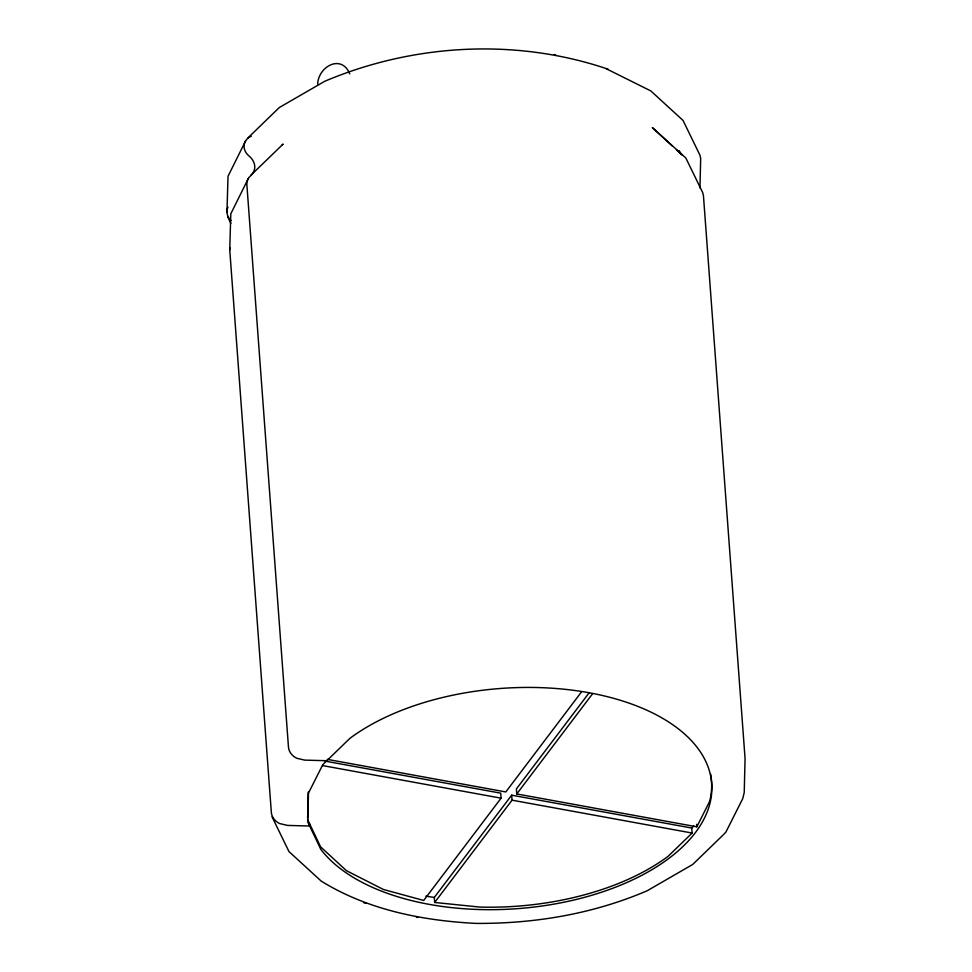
<?xml version="1.0" encoding="UTF-8"?>
<svg xmlns="http://www.w3.org/2000/svg" width="972" height="972" viewBox="0 0 972 972"><rect width="100%" height="100%" fill="white"/><g stroke="black" fill="none" stroke-linecap="round" stroke-linejoin="round"><path stroke-width="1.46" d="M226.962 212.382L228.019 176.297L245.612 140.891M309.497 823.515L309.679 826.018L287.518 825.41L279.523 823.527A14.932 12.32 14.7 0 1 271.346 812.495L229.744 249.889L230.801 213.804L248.382 178.398M307.626 818.072L308.258 792.046M699.962 187.924L700.678 158.339L699.937 155.168L683.049 120.455L650.803 90.906L606.091 68.66M317.662 83.944C318.476 66.315 341.597 53.776 349.762 73.908M589.239 692.672L516.387 788.948L516.764 793.942L696.827 826.82L709.572 801.511A203.136 110.431 -4.2 0 0 710.568 774.004M325.122 761.112L500.726 793.164L501.09 798.17L423.695 900.461L383.393 889.465L346.457 870.693L320.602 846.843L307.589 819.518M581.378 692.064L505.805 791.949L327.224 759.351M691.748 828.035L692.125 833.04L668.129 856.283A203.136 110.431 -4.2 0 1 479.803 907.07L434.654 902.466L434.29 897.46L511.685 795.169L691.748 828.035L693.801 826.054M434.654 902.466L512.05 800.175L511.685 795.169M516.764 793.942L592.337 694.057M248.03 137.83L279.292 107.54L324.782 81.259C413.78 43.619 516.411 37.896 608.144 69.219M250.8 175.337L283.095 144.099L282.062 145.047M251.323 136.238L250.667 136.457A14.932 12.32 14.7 0 0 249.075 156.042A16.743 13.815 14.7 0 1 252.987 160.684L253.862 162.446A15.661 12.915 14.7 0 1 254.397 169.699L253.789 171.424A16.743 13.815 14.7 0 1 250.533 175.871A14.932 12.32 14.7 0 0 246.864 184.595L288.477 747.201A14.932 12.32 14.7 0 0 296.654 758.233L304.637 760.116L326.811 760.724M434.29 897.46L425.918 896.16M272.063 816.832L288.951 851.545L321.197 881.094C367.623 909.78 421.933 920.593 475.794 923.4C534.503 923.801 593.114 913.972 647.218 890.741L692.708 864.46L723.97 834.17L725.95 831.971L742.73 798.668L744.236 792.472L745.062 758.452L703.461 195.846L702.72 192.675L685.819 157.962L652.309 127.563L672.102 145.824M322.522 765.572L501.09 798.17M512.05 800.175L692.125 833.04M554.259 54.517L555.62 54.894M416.381 917.106L417.741 917.483M363.856 902.781L365.909 903.34M676.488 149.87L681.992 154.949L678.942 150.769L680.23 153.454M227.679 216.72L230.862 223.402M696.645 824.317L696.827 826.82M231.008 220.523A14.932 12.32 14.7 0 1 227.958 207.133M229.744 249.889A14.932 12.32 14.7 0 1 229.805 247.726M308.476 793.103L307.772 822.02L320.796 849.334A203.136 110.431 -4.2 0 0 615.774 887.108A203.136 110.431 -4.2 0 0 660.389 717.032A203.136 110.431 -4.2 0 0 349.92 738.331L322.85 764.563L308.476 793.103"/></g></svg>
